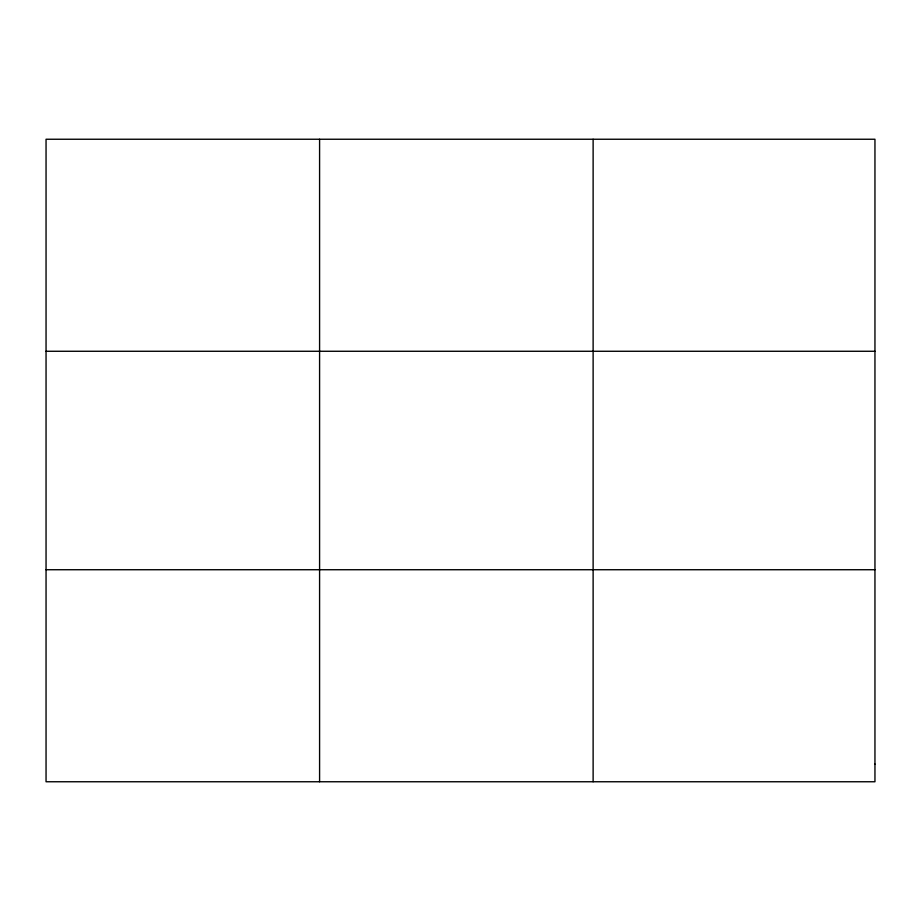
<?xml version="1.0" encoding="UTF-8"?>
<svg xmlns="http://www.w3.org/2000/svg" width="921" height="921" viewBox="0 0 921 921"><rect width="100%" height="100%" fill="white"/><g stroke="black" fill="none" stroke-linecap="round" stroke-linejoin="round"><path stroke-width="1.38" d="M319.587 139.244L319.587 781.756M593.124 139.244L593.124 781.756M46.05 351.269L874.95 351.269M46.05 569.731L874.95 569.731M874.95 764.085L874.95 781.756L46.05 781.756L46.05 139.244L874.95 139.244L874.95 764.085"/></g></svg>
